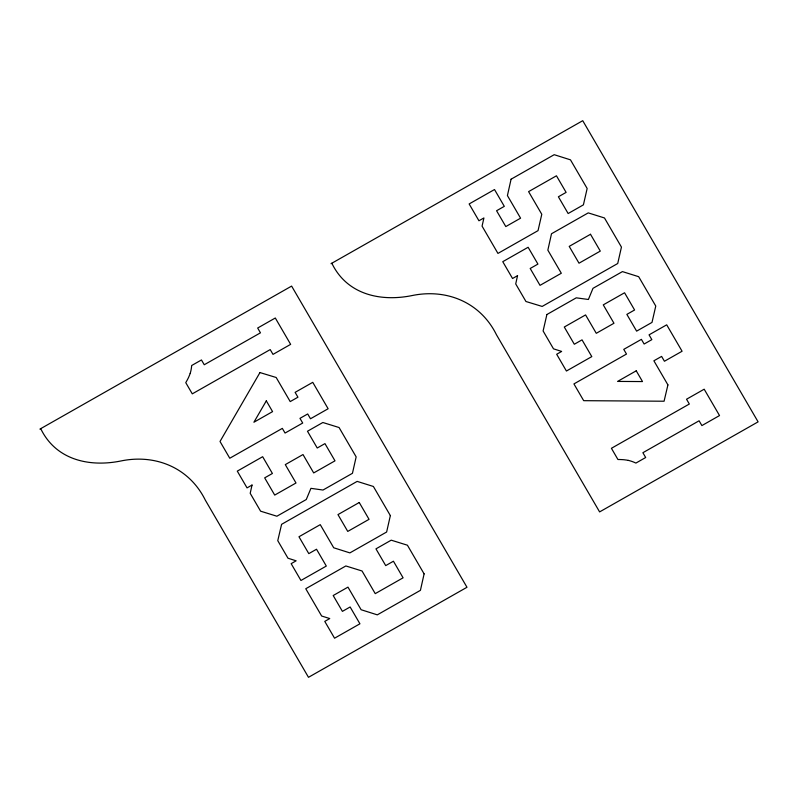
<?xml version="1.0" encoding="UTF-8"?>
<svg xmlns="http://www.w3.org/2000/svg" width="798" height="798" viewBox="0 0 798 798"><rect width="100%" height="100%" fill="white"/><g stroke="black" fill="none" stroke-linecap="round" stroke-linejoin="round"><path stroke-width="1.2" d="M39.9 429.115L291.619 286.093L466.98 587.268L308.487 677.312L205.335 500.156C189.326 467.708 155.55 453.833 121.017 460.955C89.456 467.379 55.92 460.087 40.708 428.646M331.02 263.699L582.74 120.688L758.1 421.863L599.607 511.907L496.456 334.751C480.446 302.302 446.671 288.427 412.137 295.549C380.576 301.973 347.04 294.681 331.838 263.24M628.335 460.416A28.259 26.982 -23.3 0 0 626.829 460.117L624.026 459.748A63.431 60.558 -23.3 0 0 617.941 459.518L611.418 448.296L689.332 404.027L686.539 399.229L704.185 389.205L719.527 415.559L701.891 425.583L699.098 420.785L642.889 452.715L645.682 457.513L635.896 463.079A36.967 35.292 -23.3 0 0 628.335 460.386M190.193 373.324A28.249 26.972 -23.3 0 1 189.695 374.751L188.607 377.334A63.451 60.588 -23.3 0 1 185.754 382.641L192.288 393.853L270.213 349.584L273.006 354.382L290.642 344.357L275.3 318.003L257.664 328.028L260.457 332.826L204.248 364.756L201.455 359.958L191.66 365.524A36.967 35.292 -23.3 0 1 190.223 373.324M252.028 485.054L250.203 493.314L260.597 511.179L276.896 516.226L306.272 499.528L310.931 488.346L323 490.032L352.447 473.304L356.157 456.885L339.07 427.529L322.861 422.501L307.479 431.239L317.235 448.007L324.956 443.618L334.99 460.835L313.694 472.935L303.001 454.551L285.295 464.616L295.998 482.99L274.712 495.089L264.677 477.862L272.407 473.473L262.652 456.715L237.285 471.129L247.041 487.887L252.028 485.054M517.543 275.669L515.717 283.928L525.952 301.504L542.171 306.432L617.722 263.51L621.442 247.091L604.475 217.964L588.246 212.886L551.508 233.754L547.847 250.143L561.313 273.255L540.017 285.355L530.191 268.477L537.922 264.088L528.126 247.27L502.76 261.684L512.555 278.502L517.543 275.669M511.079 179.201L507.418 195.58L520.575 218.183L505.802 226.572L496.575 210.742L504.306 206.353L494.511 189.535L469.144 203.949L478.94 220.767L483.927 217.934L482.072 226.133L497.952 253.415L538.032 230.642L541.782 214.283L528.595 191.63L556.455 175.799L566.111 192.388L558.391 196.777L568.146 213.535L583.408 204.857L587.158 188.498L570.47 159.839L554.201 154.692L511.079 179.201M424.107 573.872L420.426 590.34L377.304 614.849L361.125 609.732L347.968 587.129L333.195 595.527L342.412 611.368L350.132 606.979L359.928 623.797L334.561 638.21L324.776 621.393L329.764 618.55L321.644 616.016L305.764 588.734L345.843 565.962L362.043 570.989L375.24 593.642L403.09 577.812L393.434 561.223L385.713 565.612L375.958 548.854L391.219 540.176L407.419 545.204L424.107 573.872M390.352 515.598L386.631 532.017L349.893 552.894L333.714 547.777L320.257 524.655L298.971 536.755L308.796 553.632L316.517 549.243L326.312 566.061L300.946 580.475L291.16 563.657L296.148 560.814L287.988 558.221L277.764 540.655L281.604 524.316L357.155 481.394L373.384 486.471L390.352 515.598M546.889 314.522L543.109 330.971L553.503 348.836L561.662 351.429L556.675 354.262L566.43 371.03L591.797 356.616L582.031 339.858L574.311 344.247L564.286 327.02L585.572 314.921L596.276 333.305L613.971 323.25L603.268 304.866L624.565 292.776L634.59 309.993L626.859 314.382L636.624 331.14L652.006 322.402L655.766 306.043L638.669 276.687L622.43 271.599L592.994 288.327L588.395 299.479L576.266 297.834L546.889 314.522M667.916 384.895L664.076 401.224L583.687 400.676L573.932 383.918L626.49 354.053L623.757 349.374L641.402 339.35L644.126 344.028L651.846 339.639L649.053 334.851L666.699 324.826L682.081 351.24L664.435 361.255L661.612 356.407L653.881 360.796L667.916 384.895M259.958 372.566L220.019 441.474L229.774 458.242L282.332 428.376L285.056 433.055L302.701 423.04L299.968 418.351L307.699 413.963L310.492 418.76L328.128 408.746L312.756 382.332L295.11 392.357L297.943 397.204L290.213 401.594L276.178 377.494L259.958 372.566M266.313 400.865L253.904 422.232L272.577 411.618L266.313 400.865M590.51 234.283L569.213 246.383L579.009 263.2L600.295 251.101L590.51 234.283M359.25 502.511L337.963 514.6L347.748 531.418L369.045 519.328L359.25 502.511M636.245 370.811L617.572 381.424L642.5 381.564L636.245 370.811"/></g></svg>
